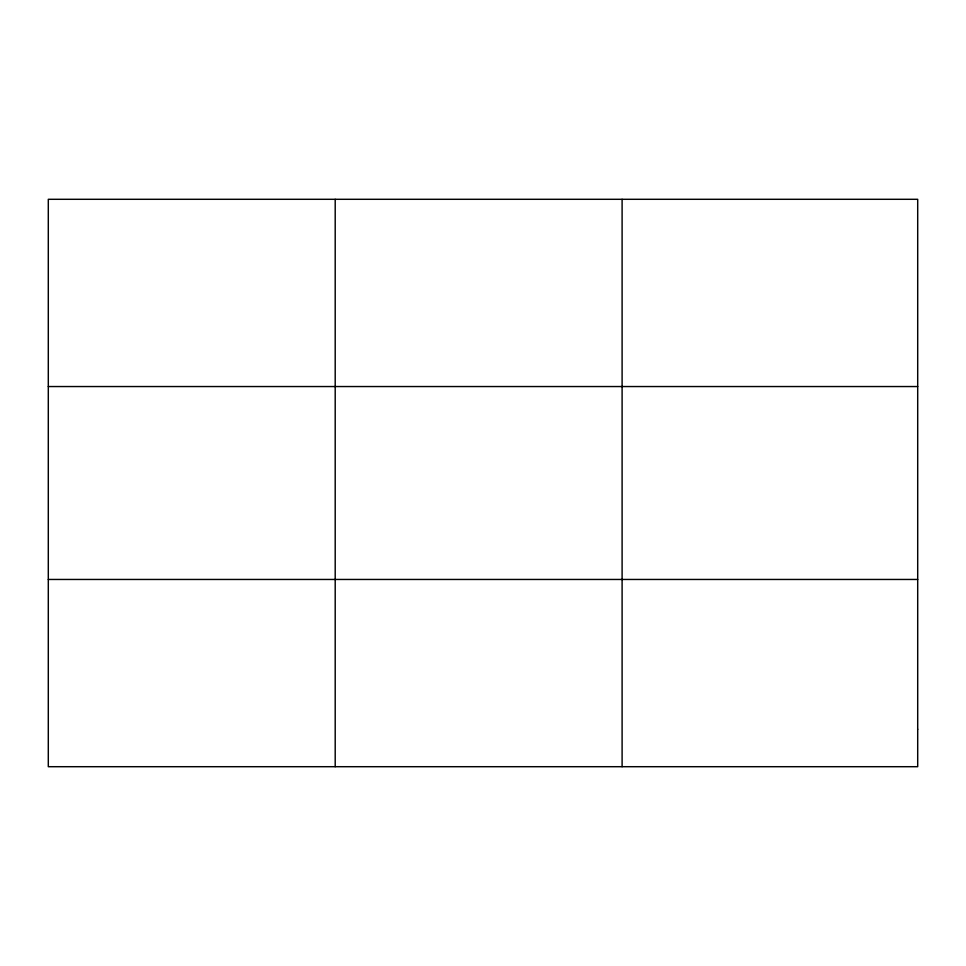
<?xml version="1.0" encoding="UTF-8"?>
<svg xmlns="http://www.w3.org/2000/svg" width="966" height="966" viewBox="0 0 966 966"><rect width="100%" height="100%" fill="white"/><g stroke="black" fill="none" stroke-linecap="round" stroke-linejoin="round"><path stroke-width="1.45" d="M335.202 766.702L335.202 199.298M622.104 766.702L622.104 199.298M48.3 386.545L917.7 386.545M48.3 579.455L917.7 579.455M917.7 729.245L917.7 766.702L48.3 766.702L48.3 199.298L917.7 199.298L917.7 729.245"/></g></svg>
